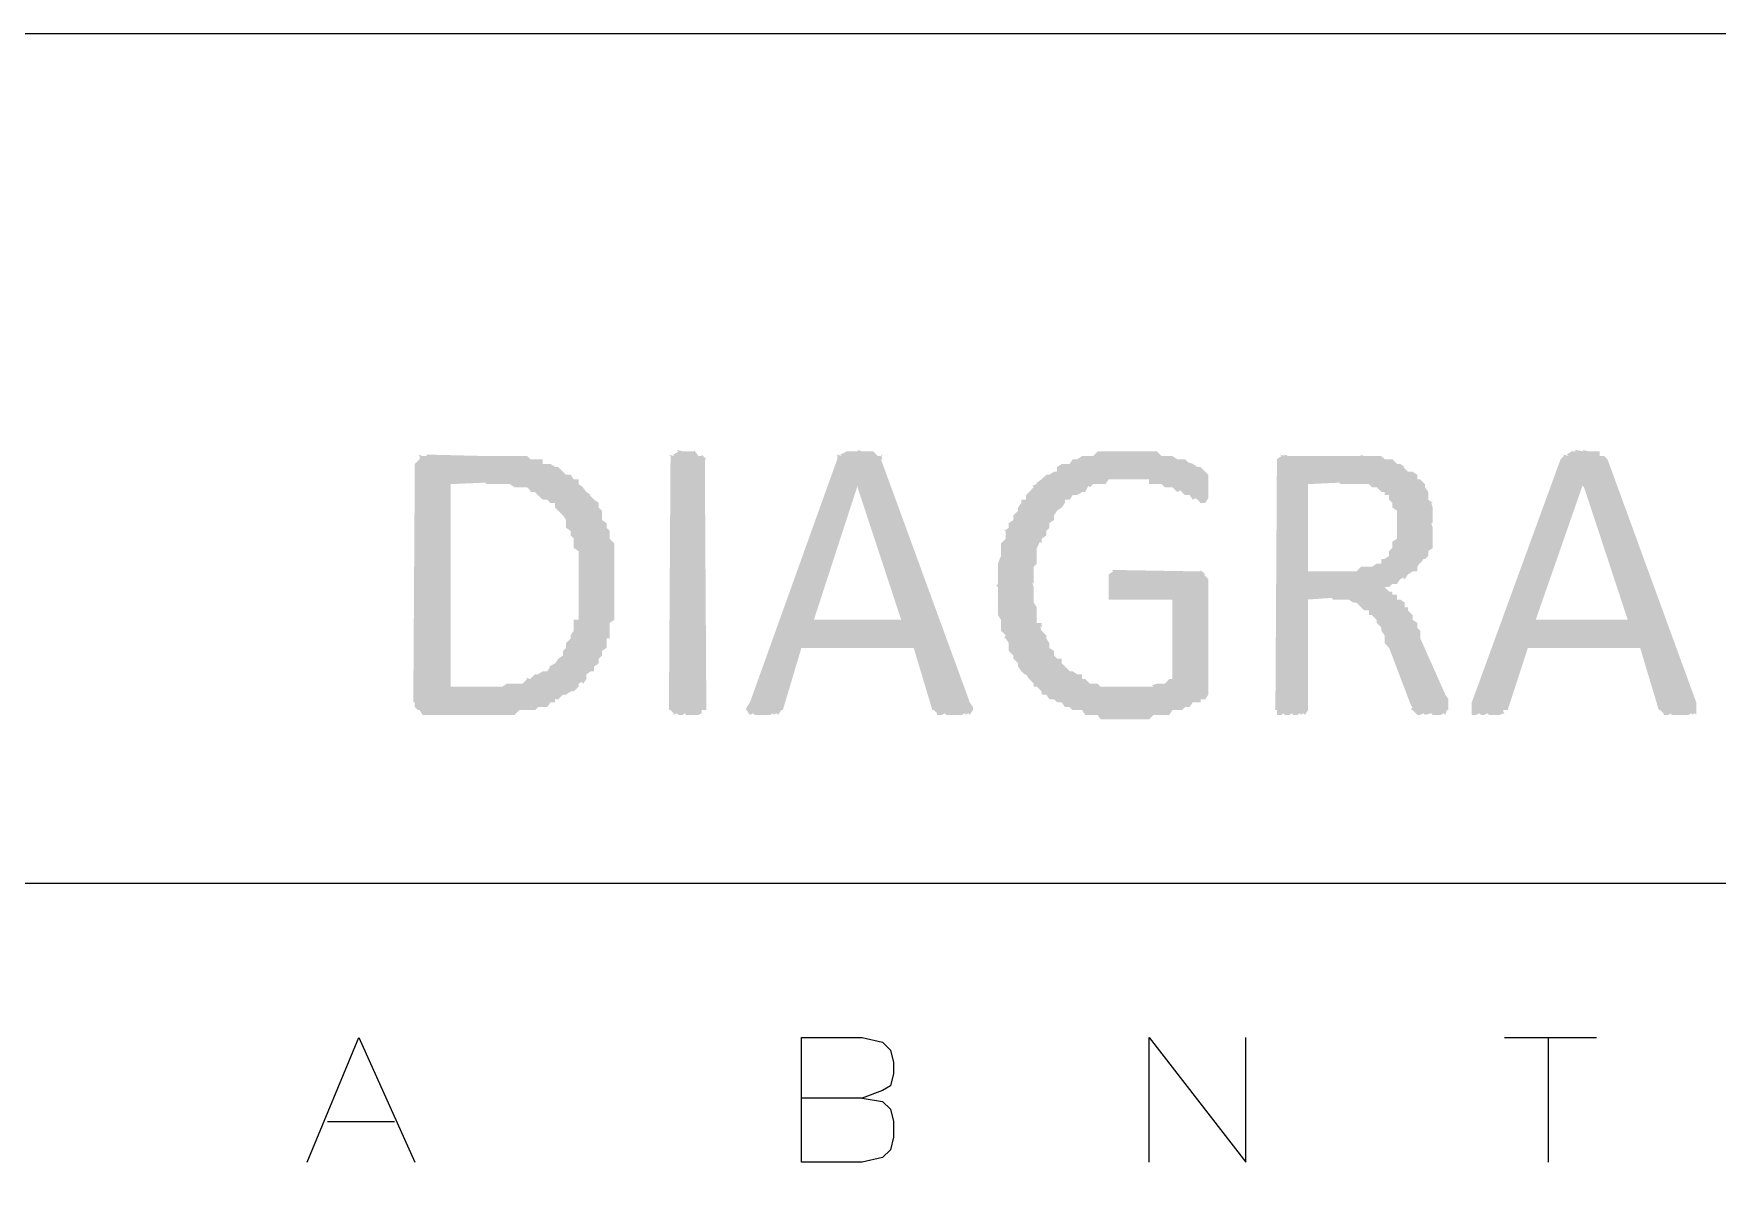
# Model space of a CAD drawing. Header units: millimetres. Extents: x 3240 to 3412, y 1366 to 1426.
# Drawn here: x 3254.365 to 3256.151, y 1379.808 to 1381.04 of the extents above; entities that cross this region are included whole.
import ezdxf

# ---------------------------------------------------------------- set-up
doc = ezdxf.new("R2010")
doc.units = ezdxf.units.MM

msp = doc.modelspace()

# ---------------------------------------------------------------- hatches: boundary and pattern name
at = {"true_color": 0x000007}
for points in [[(3255.0785, 1380.3225), (3255.0736, 1380.3225), (3255.0736, 1380.3175), (3255.0736, 1380.3192), (3255.0702, 1380.3175), (3255.0653, 1380.3175), (3255.062, 1380.3175), (3255.057, 1380.3175), (3255.0554, 1380.3192), (3255.0537, 1380.3175), (3255.0487, 1380.3175), (3255.0471, 1380.3192), (3255.0438, 1380.3175), (3255.0438, 1380.3192), (3255.0405, 1380.3225), (3255.0388, 1380.3225), (3255.0405, 1380.5888), (3255.0405, 1380.5921), (3255.0388, 1380.5937), (3255.0438, 1380.5921), (3255.0438, 1380.5937), (3255.0487, 1380.597), (3255.0471, 1380.5987), (3255.0537, 1380.597), (3255.057, 1380.597), (3255.062, 1380.597), (3255.0653, 1380.597), (3255.0653, 1380.5987), (3255.0702, 1380.5921), (3255.0736, 1380.5921), (3255.0736, 1380.5937), (3255.0785, 1380.5888), (3255.0769, 1380.5888)], [(3255.6111, 1380.559), (3255.6111, 1380.5507), (3255.6111, 1380.5458), (3255.6111, 1380.5474), (3255.6078, 1380.5424), (3255.6061, 1380.5424), (3255.6028, 1380.5424), (3255.5995, 1380.5458), (3255.5978, 1380.5474), (3255.5945, 1380.5458), (3255.5912, 1380.5507), (3255.5863, 1380.5507), (3255.583, 1380.554), (3255.5813, 1380.5557), (3255.578, 1380.554), (3255.573, 1380.559), (3255.5697, 1380.559), (3255.5648, 1380.559), (3255.5614, 1380.5623), (3255.5565, 1380.5623), (3255.5532, 1380.5623), (3255.5482, 1380.5623), (3255.5482, 1380.5673), (3255.5399, 1380.5673), (3255.535, 1380.5673), (3255.5317, 1380.5673), (3255.5267, 1380.5673), (3255.5234, 1380.5673), (3255.5184, 1380.5673), (3255.5151, 1380.5673), (3255.5102, 1380.5673), (3255.5052, 1380.5673), (3255.5019, 1380.5623), (3255.4969, 1380.5623), (3255.4936, 1380.5623), (3255.4887, 1380.5623), (3255.4854, 1380.559), (3255.4837, 1380.5606), (3255.4804, 1380.554), (3255.4771, 1380.554), (3255.4721, 1380.5507), (3255.4672, 1380.5507), (3255.4639, 1380.5458), (3255.4589, 1380.5458), (3255.4589, 1380.5424), (3255.4556, 1380.5375), (3255.4506, 1380.5342), (3255.4473, 1380.5292), (3255.4473, 1380.5243), (3255.4424, 1380.5209), (3255.4424, 1380.516), (3255.4391, 1380.5127), (3255.4391, 1380.5077), (3255.4341, 1380.5044), (3255.4341, 1380.4994), (3255.4324, 1380.5011), (3255.4291, 1380.4945), (3255.4291, 1380.4912), (3255.4291, 1380.4862), (3255.4291, 1380.4829), (3255.4291, 1380.4779), (3255.4258, 1380.4746), (3255.4258, 1380.4697), (3255.4258, 1380.4664), (3255.4258, 1380.4614), (3255.4258, 1380.4564), (3255.4242, 1380.4581), (3255.4258, 1380.4531), (3255.4258, 1380.4482), (3255.4258, 1380.4399), (3255.4258, 1380.4366), (3255.4291, 1380.4316), (3255.4291, 1380.4283), (3255.4291, 1380.4234), (3255.4291, 1380.4184), (3255.4291, 1380.4151), (3255.4341, 1380.4151), (3255.4341, 1380.4101), (3255.4324, 1380.4118), (3255.4341, 1380.4068), (3255.4391, 1380.4019), (3255.4391, 1380.3986), (3255.4424, 1380.3936), (3255.4424, 1380.3886), (3255.4473, 1380.3853), (3255.4473, 1380.3804), (3255.4506, 1380.3771), (3255.4556, 1380.3771), (3255.4556, 1380.3721), (3255.4539, 1380.3738), (3255.4589, 1380.3688), (3255.4639, 1380.3638), (3255.4672, 1380.3638), (3255.4721, 1380.3605), (3255.4771, 1380.3605), (3255.4771, 1380.3556), (3255.4804, 1380.3556), (3255.4854, 1380.3506), (3255.4887, 1380.3506), (3255.4936, 1380.3506), (3255.4969, 1380.3473), (3255.5019, 1380.3473), (3255.5052, 1380.3473), (3255.5102, 1380.3473), (3255.5151, 1380.3473), (3255.5184, 1380.3473), (3255.5234, 1380.3473), (3255.5267, 1380.3473), (3255.5317, 1380.3473), (3255.535, 1380.3473), (3255.5399, 1380.3473), (3255.5449, 1380.3473), (3255.5482, 1380.3473), (3255.5532, 1380.3473), (3255.5515, 1380.3489), (3255.5565, 1380.3506), (3255.5614, 1380.3506), (3255.5648, 1380.3506), (3255.5697, 1380.3556), (3255.573, 1380.3556), (3255.573, 1380.3605), (3255.573, 1380.4399), (3255.5102, 1380.4399), (3255.5052, 1380.4399), (3255.5052, 1380.4416), (3255.5052, 1380.4449), (3255.5052, 1380.4482), (3255.5052, 1380.4531), (3255.5052, 1380.4564), (3255.5052, 1380.4614), (3255.5052, 1380.4664), (3255.5102, 1380.4697), (3255.5085, 1380.4713), (3255.5995, 1380.4697), (3255.6028, 1380.4697), (3255.6028, 1380.4713), (3255.6078, 1380.4664), (3255.6061, 1380.4664), (3255.6111, 1380.4614), (3255.6111, 1380.4631), (3255.6111, 1380.4564), (3255.6111, 1380.4531), (3255.6111, 1380.3473), (3255.6111, 1380.3423), (3255.6111, 1380.339), (3255.6078, 1380.3341), (3255.6028, 1380.3341), (3255.6028, 1380.3308), (3255.5995, 1380.3308), (3255.5945, 1380.3308), (3255.5912, 1380.3258), (3255.5863, 1380.3258), (3255.583, 1380.3225), (3255.578, 1380.3225), (3255.573, 1380.3225), (3255.5697, 1380.3175), (3255.5648, 1380.3175), (3255.5614, 1380.3175), (3255.5565, 1380.3175), (3255.5532, 1380.3175), (3255.5482, 1380.3126), (3255.5449, 1380.3126), (3255.5399, 1380.3126), (3255.535, 1380.3126), (3255.5317, 1380.3126), (3255.5267, 1380.3126), (3255.5234, 1380.3126), (3255.5184, 1380.3126), (3255.5151, 1380.3126), (3255.5102, 1380.3126), (3255.5052, 1380.3126), (3255.5019, 1380.3126), (3255.4969, 1380.3126), (3255.4936, 1380.3175), (3255.4887, 1380.3175), (3255.4854, 1380.3175), (3255.4804, 1380.3175), (3255.4771, 1380.3225), (3255.4721, 1380.3225), (3255.4672, 1380.3225), (3255.4639, 1380.3258), (3255.4589, 1380.3258), (3255.4556, 1380.3308), (3255.4506, 1380.3308), (3255.4473, 1380.3341), (3255.4424, 1380.3341), (3255.4391, 1380.339), (3255.4341, 1380.339), (3255.4341, 1380.3423), (3255.4291, 1380.3473), (3255.4258, 1380.3473), (3255.4258, 1380.3506), (3255.4209, 1380.3556), (3255.4176, 1380.3605), (3255.4159, 1380.3605), (3255.4126, 1380.3638), (3255.4093, 1380.3688), (3255.4093, 1380.3721), (3255.4043, 1380.3771), (3255.4043, 1380.3804), (3255.3994, 1380.3853), (3255.3994, 1380.3886), (3255.3994, 1380.3936), (3255.3961, 1380.3986), (3255.3944, 1380.3986), (3255.3961, 1380.4019), (3255.3911, 1380.4068), (3255.3911, 1380.4101), (3255.3911, 1380.4151), (3255.3911, 1380.4184), (3255.3878, 1380.4234), (3255.3878, 1380.4283), (3255.3878, 1380.4316), (3255.3878, 1380.4366), (3255.3878, 1380.4399), (3255.3878, 1380.4482), (3255.3878, 1380.4531), (3255.3861, 1380.4548), (3255.3878, 1380.4564), (3255.3878, 1380.4614), (3255.3878, 1380.4664), (3255.3878, 1380.4697), (3255.3878, 1380.4746), (3255.3878, 1380.4779), (3255.3911, 1380.4862), (3255.3911, 1380.4912), (3255.3911, 1380.4928), (3255.3911, 1380.4945), (3255.3911, 1380.4994), (3255.3961, 1380.5044), (3255.3961, 1380.5077), (3255.3961, 1380.5127), (3255.3944, 1380.5127), (3255.3994, 1380.516), (3255.3994, 1380.5209), (3255.4043, 1380.5243), (3255.4043, 1380.5292), (3255.4093, 1380.5342), (3255.4093, 1380.5375), (3255.4126, 1380.5424), (3255.4126, 1380.5458), (3255.4176, 1380.5458), (3255.4176, 1380.5507), (3255.4209, 1380.554), (3255.4258, 1380.559), (3255.4242, 1380.5606), (3255.4291, 1380.5623), (3255.4291, 1380.5639), (3255.4341, 1380.5673), (3255.4391, 1380.5722), (3255.4424, 1380.5722), (3255.4473, 1380.5755), (3255.4506, 1380.5755), (3255.4506, 1380.5805), (3255.4556, 1380.5838), (3255.4589, 1380.5838), (3255.4639, 1380.5838), (3255.4672, 1380.5888), (3255.4721, 1380.5888), (3255.4771, 1380.5921), (3255.4804, 1380.5921), (3255.4854, 1380.5921), (3255.4887, 1380.5921), (3255.4936, 1380.597), (3255.4969, 1380.597), (3255.5019, 1380.597), (3255.5052, 1380.597), (3255.5102, 1380.597), (3255.5151, 1380.597), (3255.5184, 1380.597), (3255.5234, 1380.597), (3255.5267, 1380.597), (3255.5317, 1380.597), (3255.535, 1380.597), (3255.5399, 1380.597), (3255.5449, 1380.597), (3255.5482, 1380.597), (3255.5532, 1380.597), (3255.5565, 1380.597), (3255.5614, 1380.5921), (3255.5648, 1380.5921), (3255.5697, 1380.5921), (3255.573, 1380.5921), (3255.578, 1380.5888), (3255.5763, 1380.5888), (3255.5863, 1380.5888), (3255.5912, 1380.5838), (3255.5896, 1380.5855), (3255.5945, 1380.5838), (3255.5995, 1380.5805), (3255.6028, 1380.5805), (3255.6078, 1380.5755), (3255.6061, 1380.5772), (3255.6111, 1380.5722), (3255.6111, 1380.5673), (3255.6111, 1380.5623), (3255.6111, 1380.559), (3255.6111, 1380.5606)]]:
    msp.add_hatch(color=7, dxfattribs=at).paths.add_polyline_path(points)
h = msp.add_hatch(color=7, dxfattribs=at)
h.paths.add_polyline_path([(3255.358, 1380.3308), (3255.3613, 1380.3258), (3255.3613, 1380.3225), (3255.358, 1380.3175), (3255.3564, 1380.3192), (3255.3531, 1380.3175), (3255.3531, 1380.3192), (3255.3498, 1380.3175), (3255.3448, 1380.3175), (3255.3415, 1380.3175), (3255.3365, 1380.3175), (3255.3332, 1380.3175), (3255.3316, 1380.3192), (3255.3283, 1380.3175), (3255.3233, 1380.3175), (3255.3233, 1380.3192), (3255.32, 1380.3225), (3255.3183, 1380.3225), (3255.2985, 1380.3886), (3255.1794, 1380.3886), (3255.1596, 1380.3225), (3255.1579, 1380.3225), (3255.1546, 1380.3175), (3255.1529, 1380.3192), (3255.1496, 1380.3175), (3255.1496, 1380.3192), (3255.1463, 1380.3175), (3255.1414, 1380.3175), (3255.1381, 1380.3175), (3255.1331, 1380.3175), (3255.1298, 1380.3175), (3255.1281, 1380.3192), (3255.1248, 1380.3175), (3255.1232, 1380.3192), (3255.1215, 1380.3225), (3255.1199, 1380.3225), (3255.1215, 1380.3258), (3255.1248, 1380.3308), (3255.2174, 1380.5888), (3255.2174, 1380.5921), (3255.2174, 1380.5937), (3255.2224, 1380.5921), (3255.2207, 1380.5937), (3255.2274, 1380.597), (3255.2307, 1380.597), (3255.2356, 1380.597), (3255.2389, 1380.597), (3255.2389, 1380.5987), (3255.2439, 1380.597), (3255.2472, 1380.597), (3255.2522, 1380.597), (3255.2555, 1380.597), (3255.2604, 1380.5921), (3255.2654, 1380.5921), (3255.2637, 1380.5937), (3255.2654, 1380.5888), (3255.2637, 1380.5888)])
h.paths.add_polyline_path([(3255.2389, 1380.559), (3255.2389, 1380.5606), (3255.1926, 1380.4184), (3255.2852, 1380.4184)])
h = msp.add_hatch(color=7, dxfattribs=at)
h.paths.add_polyline_path([(3256.1287, 1380.3308), (3256.1287, 1380.3258), (3256.1287, 1380.3225), (3256.1287, 1380.3175), (3256.1271, 1380.3192), (3256.1238, 1380.3175), (3256.1238, 1380.3192), (3256.1205, 1380.3175), (3256.1155, 1380.3175), (3256.1122, 1380.3175), (3256.1072, 1380.3175), (3256.1023, 1380.3175), (3256.1023, 1380.3192), (3256.099, 1380.3175), (3256.094, 1380.3175), (3256.094, 1380.3192), (3256.0907, 1380.3225), (3256.089, 1380.3225), (3256.0692, 1380.3886), (3255.9501, 1380.3886), (3255.9286, 1380.3225), (3255.9253, 1380.3225), (3255.9237, 1380.3225), (3255.9253, 1380.3175), (3255.9237, 1380.3192), (3255.9203, 1380.3175), (3255.917, 1380.3175), (3255.9121, 1380.3175), (3255.9088, 1380.3175), (3255.9071, 1380.3192), (3255.9038, 1380.3175), (3255.9005, 1380.3175), (3255.8988, 1380.3192), (3255.8955, 1380.3175), (3255.8906, 1380.3175), (3255.8906, 1380.3225), (3255.8906, 1380.3258), (3255.8906, 1380.3308), (3255.9848, 1380.5888), (3255.9882, 1380.5921), (3255.9882, 1380.5937), (3255.9931, 1380.5921), (3255.9915, 1380.5937), (3255.9964, 1380.597), (3256.0014, 1380.597), (3255.9997, 1380.5987), (3256.0097, 1380.597), (3256.008, 1380.5987), (3256.0146, 1380.597), (3256.0179, 1380.597), (3256.0229, 1380.597), (3256.0262, 1380.597), (3256.0262, 1380.5921), (3256.0312, 1380.5921), (3256.0295, 1380.5937), (3256.0345, 1380.5888)])
h.paths.add_polyline_path([(3256.0097, 1380.559), (3256.008, 1380.5606), (3255.9584, 1380.4184), (3256.056, 1380.4184)])
h = msp.add_hatch(color=7, dxfattribs=at)
h.paths.add_polyline_path([(3254.9809, 1380.4614), (3254.9809, 1380.4531), (3254.9809, 1380.4482), (3254.9809, 1380.4449), (3254.9809, 1380.4399), (3254.9809, 1380.4366), (3254.9809, 1380.4316), (3254.9809, 1380.4283), (3254.9809, 1380.4234), (3254.9809, 1380.4184), (3254.976, 1380.4151), (3254.976, 1380.4101), (3254.976, 1380.4068), (3254.976, 1380.4019), (3254.976, 1380.3986), (3254.9727, 1380.3986), (3254.9727, 1380.3936), (3254.9727, 1380.3886), (3254.9677, 1380.3853), (3254.9677, 1380.3804), (3254.9644, 1380.3771), (3254.9644, 1380.3721), (3254.9594, 1380.3688), (3254.9594, 1380.3638), (3254.9561, 1380.3638), (3254.9512, 1380.3605), (3254.9512, 1380.3556), (3254.9479, 1380.3506), (3254.9462, 1380.3523), (3254.9429, 1380.3506), (3254.9429, 1380.3473), (3254.9379, 1380.3423), (3254.9346, 1380.3423), (3254.9297, 1380.339), (3254.9264, 1380.339), (3254.9214, 1380.3341), (3254.9181, 1380.3341), (3254.9181, 1380.3308), (3254.9131, 1380.3308), (3254.9098, 1380.3258), (3254.9049, 1380.3258), (3254.8999, 1380.3258), (3254.8966, 1380.3225), (3254.8916, 1380.3225), (3254.8883, 1380.3225), (3254.8834, 1380.3225), (3254.88, 1380.3225), (3254.8751, 1380.3175), (3254.8701, 1380.3175), (3254.8668, 1380.3175), (3254.8619, 1380.3175), (3254.8585, 1380.3175), (3254.8536, 1380.3175), (3254.8503, 1380.3175), (3254.8453, 1380.3175), (3254.842, 1380.3175), (3254.7825, 1380.3175), (3254.7775, 1380.3175), (3254.7742, 1380.3225), (3254.7725, 1380.3225), (3254.7692, 1380.3258), (3254.7692, 1380.3308), (3254.7676, 1380.3308), (3254.7692, 1380.5805), (3254.7692, 1380.5838), (3254.7742, 1380.5888), (3254.7742, 1380.5921), (3254.7725, 1380.5937), (3254.7775, 1380.5921), (3254.7825, 1380.5921), (3254.7808, 1380.5937), (3254.8453, 1380.5921), (3254.8503, 1380.5921), (3254.8585, 1380.5921), (3254.8619, 1380.5921), (3254.8668, 1380.5921), (3254.8701, 1380.5921), (3254.8751, 1380.5921), (3254.88, 1380.5921), (3254.8834, 1380.5921), (3254.8883, 1380.5921), (3254.8916, 1380.5888), (3254.8966, 1380.5888), (3254.8999, 1380.5888), (3254.9049, 1380.5888), (3254.9049, 1380.5838), (3254.9098, 1380.5838), (3254.9131, 1380.5838), (3254.9181, 1380.5805), (3254.9164, 1380.5805), (3254.9214, 1380.5805), (3254.9264, 1380.5755), (3254.9297, 1380.5722), (3254.9346, 1380.5722), (3254.9379, 1380.5673), (3254.9429, 1380.5673), (3254.9429, 1380.5623), (3254.9479, 1380.559), (3254.9462, 1380.5606), (3254.9512, 1380.554), (3254.9561, 1380.5507), (3254.9545, 1380.5507), (3254.9594, 1380.5458), (3254.9644, 1380.5424), (3254.9644, 1380.5375), (3254.9677, 1380.5342), (3254.9677, 1380.5292), (3254.9677, 1380.5243), (3254.9727, 1380.5209), (3254.9727, 1380.516), (3254.971, 1380.5176), (3254.976, 1380.5127), (3254.976, 1380.5077), (3254.976, 1380.5044), (3254.9809, 1380.4994), (3254.9809, 1380.4945), (3254.9809, 1380.4912), (3254.9809, 1380.4862), (3254.9809, 1380.4829), (3254.9809, 1380.4779), (3254.9809, 1380.4746), (3254.9809, 1380.4697), (3254.9809, 1380.4664), (3254.9809, 1380.4614), (3254.9793, 1380.4631)])
h.paths.add_polyline_path([(3254.9429, 1380.4564), (3254.9429, 1380.4614), (3254.9429, 1380.4664), (3254.9429, 1380.4746), (3254.9429, 1380.4779), (3254.9429, 1380.4829), (3254.9429, 1380.4862), (3254.9429, 1380.4912), (3254.9379, 1380.4945), (3254.9379, 1380.4994), (3254.9379, 1380.5011), (3254.9379, 1380.5044), (3254.9346, 1380.5077), (3254.9346, 1380.5127), (3254.9297, 1380.516), (3254.9297, 1380.5209), (3254.9297, 1380.5243), (3254.9264, 1380.5292), (3254.9214, 1380.5342), (3254.9181, 1380.5375), (3254.9181, 1380.5424), (3254.9131, 1380.5424), (3254.9098, 1380.5458), (3254.9049, 1380.5458), (3254.8999, 1380.5507), (3254.8966, 1380.554), (3254.8916, 1380.554), (3254.8916, 1380.5557), (3254.8883, 1380.559), (3254.8834, 1380.559), (3254.88, 1380.559), (3254.8751, 1380.559), (3254.8701, 1380.5623), (3254.8668, 1380.5623), (3254.8619, 1380.5623), (3254.8585, 1380.5623), (3254.8536, 1380.5623), (3254.8503, 1380.5623), (3254.8453, 1380.5623), (3254.8437, 1380.5639), (3254.8073, 1380.5623), (3254.8073, 1380.3473), (3254.8453, 1380.3473), (3254.8503, 1380.3473), (3254.8536, 1380.3473), (3254.8585, 1380.3473), (3254.8619, 1380.3473), (3254.8668, 1380.3506), (3254.8701, 1380.3506), (3254.8751, 1380.3506), (3254.88, 1380.3506), (3254.8834, 1380.3506), (3254.8883, 1380.3556), (3254.8867, 1380.3572), (3254.8916, 1380.3556), (3254.8966, 1380.3605), (3254.8999, 1380.3605), (3254.9049, 1380.3638), (3254.9098, 1380.3638), (3254.9131, 1380.3688), (3254.9115, 1380.3688), (3254.9181, 1380.3721), (3254.9214, 1380.3771), (3254.9264, 1380.3804), (3254.9264, 1380.3853), (3254.9297, 1380.3886), (3254.9297, 1380.3936), (3254.9346, 1380.3986), (3254.9346, 1380.4019), (3254.9379, 1380.4068), (3254.9379, 1380.4101), (3254.9379, 1380.4118), (3254.9379, 1380.4151), (3254.9379, 1380.4184), (3254.9429, 1380.4184), (3254.9429, 1380.4234), (3254.9429, 1380.4283), (3254.9429, 1380.4316), (3254.9429, 1380.4366), (3254.9429, 1380.4449), (3254.9429, 1380.4482), (3254.9429, 1380.4531), (3254.9429, 1380.4564), (3254.9412, 1380.4581)])
h = msp.add_hatch(color=7, dxfattribs=at)
h.paths.add_polyline_path([(3255.8658, 1380.3225), (3255.8641, 1380.3225), (3255.8625, 1380.3175), (3255.8608, 1380.3192), (3255.8575, 1380.3175), (3255.8525, 1380.3175), (3255.8492, 1380.3175), (3255.8476, 1380.3192), (3255.841, 1380.3175), (3255.8393, 1380.3192), (3255.836, 1380.3175), (3255.8327, 1380.3175), (3255.831, 1380.3192), (3255.8277, 1380.3225), (3255.8261, 1380.3225), (3255.8277, 1380.3258), (3255.8261, 1380.3274), (3255.8029, 1380.3886), (3255.798, 1380.3936), (3255.798, 1380.3986), (3255.798, 1380.4019), (3255.7946, 1380.4068), (3255.7946, 1380.4101), (3255.793, 1380.4118), (3255.7897, 1380.4151), (3255.7897, 1380.4184), (3255.7847, 1380.4234), (3255.7814, 1380.4234), (3255.7814, 1380.4283), (3255.7765, 1380.4283), (3255.7731, 1380.4316), (3255.7682, 1380.4366), (3255.7649, 1380.4366), (3255.7599, 1380.4399), (3255.7566, 1380.4399), (3255.7516, 1380.4399), (3255.7467, 1380.4399), (3255.7434, 1380.4399), (3255.7417, 1380.4416), (3255.7169, 1380.4399), (3255.7169, 1380.3225), (3255.7136, 1380.3175), (3255.712, 1380.3192), (3255.7086, 1380.3175), (3255.7086, 1380.3192), (3255.7053, 1380.3175), (3255.7004, 1380.3175), (3255.7004, 1380.3192), (3255.6971, 1380.3175), (3255.6921, 1380.3175), (3255.6905, 1380.3192), (3255.6888, 1380.3175), (3255.6838, 1380.3175), (3255.6838, 1380.3225), (3255.6822, 1380.3225), (3255.6838, 1380.5805), (3255.6838, 1380.5838), (3255.6838, 1380.5888), (3255.6888, 1380.5921), (3255.6871, 1380.5937), (3255.6921, 1380.5921), (3255.6905, 1380.5937), (3255.6971, 1380.5921), (3255.7566, 1380.5921), (3255.7599, 1380.5921), (3255.7649, 1380.5921), (3255.7682, 1380.5921), (3255.7731, 1380.5921), (3255.7715, 1380.5937), (3255.7765, 1380.5921), (3255.7814, 1380.5921), (3255.7847, 1380.5921), (3255.7897, 1380.5921), (3255.7946, 1380.5921), (3255.798, 1380.5888), (3255.8029, 1380.5888), (3255.8062, 1380.5888), (3255.8112, 1380.5838), (3255.8145, 1380.5838), (3255.8195, 1380.5805), (3255.8178, 1380.5805), (3255.8228, 1380.5755), (3255.8277, 1380.5755), (3255.8327, 1380.5722), (3255.8327, 1380.5673), (3255.836, 1380.5673), (3255.841, 1380.5623), (3255.841, 1380.559), (3255.8443, 1380.554), (3255.8443, 1380.5507), (3255.8443, 1380.5458), (3255.8492, 1380.5424), (3255.8476, 1380.5424), (3255.8492, 1380.5375), (3255.8492, 1380.5292), (3255.8492, 1380.5243), (3255.8492, 1380.5209), (3255.8476, 1380.5209), (3255.8492, 1380.516), (3255.8492, 1380.5127), (3255.8492, 1380.5077), (3255.8492, 1380.5044), (3255.8492, 1380.4994), (3255.8492, 1380.4945), (3255.8443, 1380.4912), (3255.8443, 1380.4862), (3255.841, 1380.4829), (3255.8393, 1380.4829), (3255.836, 1380.4779), (3255.836, 1380.4796), (3255.8327, 1380.4746), (3255.8327, 1380.4697), (3255.8277, 1380.4697), (3255.8228, 1380.4664), (3255.8195, 1380.4614), (3255.8178, 1380.4631), (3255.8145, 1380.4614), (3255.8112, 1380.4564), (3255.8062, 1380.4564), (3255.8029, 1380.4531), (3255.798, 1380.4531), (3255.7963, 1380.4548), (3255.8029, 1380.4482), (3255.8062, 1380.4482), (3255.8062, 1380.4449), (3255.8112, 1380.4449), (3255.8112, 1380.4399), (3255.8145, 1380.4399), (3255.8195, 1380.4366), (3255.8195, 1380.4316), (3255.8228, 1380.4316), (3255.8228, 1380.4283), (3255.8277, 1380.4234), (3255.8277, 1380.4184), (3255.8327, 1380.4151), (3255.8327, 1380.4101), (3255.836, 1380.4068), (3255.836, 1380.4019), (3255.836, 1380.3986), (3255.8625, 1380.339), (3255.8658, 1380.3341), (3255.8658, 1380.3308), (3255.8658, 1380.3258), (3255.8658, 1380.3225), (3255.8641, 1380.3225)])
h.paths.add_polyline_path([(3255.8112, 1380.516), (3255.8112, 1380.5209), (3255.8112, 1380.5243), (3255.8112, 1380.5292), (3255.8112, 1380.5342), (3255.8062, 1380.5375), (3255.8062, 1380.5424), (3255.8029, 1380.5458), (3255.8029, 1380.5507), (3255.798, 1380.5507), (3255.798, 1380.554), (3255.7946, 1380.554), (3255.7897, 1380.559), (3255.7847, 1380.559), (3255.7814, 1380.5623), (3255.7765, 1380.5623), (3255.7731, 1380.5623), (3255.7682, 1380.5623), (3255.7649, 1380.5623), (3255.7599, 1380.5623), (3255.7566, 1380.5623), (3255.7516, 1380.5623), (3255.75, 1380.5639), (3255.7169, 1380.5623), (3255.7169, 1380.4697), (3255.7566, 1380.4697), (3255.7599, 1380.4697), (3255.7649, 1380.4697), (3255.7682, 1380.4697), (3255.7731, 1380.4746), (3255.7765, 1380.4746), (3255.7814, 1380.4746), (3255.7847, 1380.4746), (3255.7897, 1380.4779), (3255.7946, 1380.4779), (3255.7946, 1380.4829), (3255.798, 1380.4829), (3255.8029, 1380.4862), (3255.8029, 1380.4912), (3255.8062, 1380.4945), (3255.8062, 1380.4994), (3255.8062, 1380.5011), (3255.8112, 1380.5044), (3255.8112, 1380.5077), (3255.8112, 1380.5127), (3255.8112, 1380.516), (3255.8095, 1380.5176)])

# ---------------------------------------------------------------- linework, layer by layer
at = {"color": 7, "linetype": 'Continuous', "lineweight": 5, "true_color": 0x000007}
msp.add_lwpolyline([(3253.4081, 1381.0403), (3260.0038, 1381.0403), (3260.0038, 1370.6637)], dxfattribs=at)
at = {"color": 7, "linetype": 'Continuous', "lineweight": 15, "true_color": 0x000007}
for points in [[(3253.4064, 1380.1389), (3260.0022, 1380.1389), (3260.0022, 1380.1389)], [(3254.6551, 1379.8429), (3254.7097, 1379.9752), (3254.7692, 1379.8429)], [(3255.2439, 1379.9107), (3255.2654, 1379.9074), (3255.2737, 1379.8991), (3255.277, 1379.8859), (3255.277, 1379.8693), (3255.2737, 1379.8561), (3255.2654, 1379.8478), (3255.2439, 1379.8429), (3255.1794, 1379.8429), (3255.1794, 1379.9752), (3255.2439, 1379.9752), (3255.2654, 1379.9702), (3255.2737, 1379.9619), (3255.277, 1379.9487), (3255.277, 1379.9371), (3255.2737, 1379.9239), (3255.2654, 1379.9189), (3255.2439, 1379.9107), (3255.1794, 1379.9107)], [(3255.5482, 1379.8429), (3255.5482, 1379.9752), (3255.6508, 1379.8429), (3255.6508, 1379.9752)], [(3255.9253, 1379.9752), (3256.0229, 1379.9752), (3256.0229, 1379.9752)], [(3255.9716, 1379.9752), (3255.9716, 1379.8429), (3255.9716, 1379.8429)], [(3254.6766, 1379.8859), (3254.7477, 1379.8859), (3254.7477, 1379.8859)]]:
    msp.add_lwpolyline(points, dxfattribs=at)

doc.saveas('drawing.dxf')
